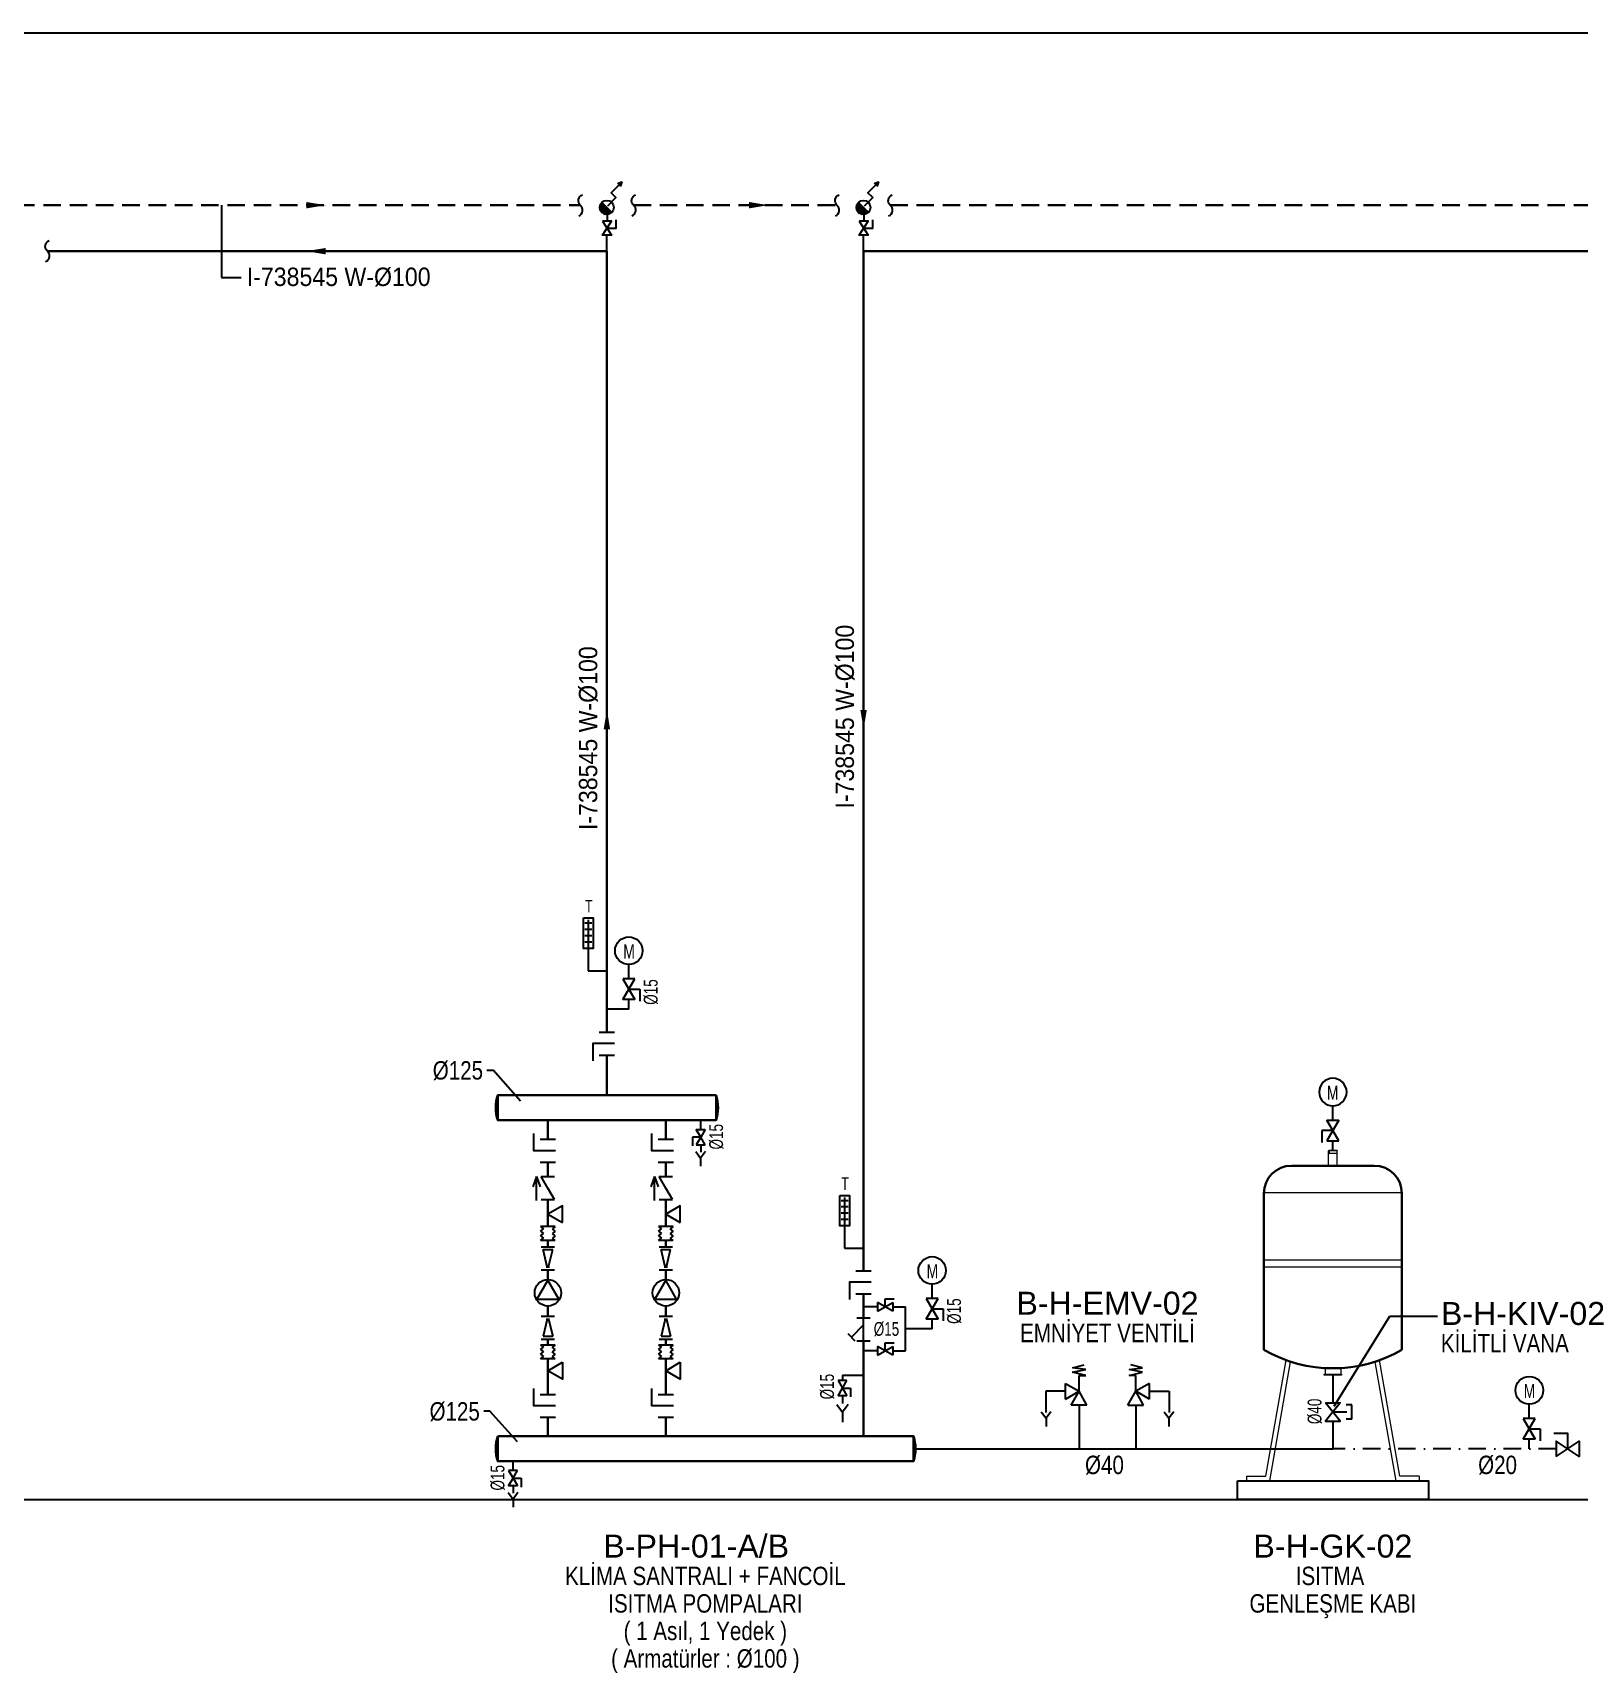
# Model space of a CAD drawing. Header units: centimetres. Extents: x 138114 to 163114, y -131897 to -111897.
# Drawn here: x 146707 to 148388, y -117685 to -115901 of the extents above; entities that cross this region are included whole.
import ezdxf
from ezdxf.enums import TextEntityAlignment as Align

# ---------------------------------------------------------------- set-up
doc = ezdxf.new("R2010")
doc.units = ezdxf.units.CM
doc.header["$LTSCALE"] = 1.5
for name, pattern in [('DASHDOT', [25.4, 12.7, -6.35, 0, -6.35]), ('DASHED', [19.05, 12.7, -6.35]), ('DASHED2', [9.525, 6.35, -3.175])]:
    doc.linetypes.add(name, pattern=pattern)
for name, color, linetype in [('ST-SU', 4, 'DASHDOT'), ('T-CIHAZ-NO', 62, 'Continuous'), ('T-ITEXT', 32, 'Continuous'), ('T-TEXT', 85, 'Continuous'), ('T-VANA', 135, 'Continuous'), ('T-VANA-TEXT', 63, 'Continuous')]:
    doc.layers.add(name, color=color, linetype=linetype)
doc.layers.add('T-CIHAZ', color=101, linetype='Continuous', lineweight=30)
doc.layers.add('T-ISITMA', color=1, linetype='Continuous', lineweight=30)
doc.styles.add('ARIAL', font='arial.ttf', dxfattribs={"width": 0.85})
doc.styles.add('ROMANS', font='arial.ttf', dxfattribs={"width": 0.7})
doc.styles.get("Standard").update_dxf_attribs({"font": 'arial.ttf'})

# ---------------------------------------------------------------- blocks, each defined once
blk = doc.blocks.new('GTNZSDFGSDF')
for p, q in [((7.2, 25), (-7.2, 25)), ((0, 0), (0, 25)), ((7.2, 0), (-7.2, 0)), ((0, 17.4), (13.3, 4.2)), ((17.1, 8), (9.4, 0.3))]:
    blk.add_line(p, q)
blk = doc.blocks.new('KELEBEK')
for p, q in [((6.7, 10), (-6.7, 10)), ((6.7, -10), (-6.7, -10))]:
    blk.add_line(p, q)
blk.add_lwpolyline([(-6.7, 0), (12.2, 0), (12.2, -15)])
blk = doc.blocks.new('trmmtr')
at = {"layer": 'T-VANA'}
for p, q in [((25.9, 69), (25.9, 0)), ((30.5, 65), (21, 65)), ((30.5, 56.5), (21, 56.5)), ((30.5, 48), (21, 48)), ((30.5, 39.5), (21, 39.5)), ((25.9, 0), (0, 0))]:
    blk.add_line(p, q, dxfattribs=at)
blk.add_lwpolyline([(32.5, 71.8), (19.2, 71.8), (19.2, 30.3), (32.5, 30.3)], close=True, dxfattribs=at)
at = {"layer": 'T-VANA', "style": 'ROMANS', "width": 0.7}
blk.add_text('T', height=17, dxfattribs=at).set_placement((20.1, 79.2))
blk = doc.blocks.new('VANA')
at = {"layer": 'T-VANA'}
for p, q in [((-12.5, 7.2), (-12.5, -7.2)), ((0, 0), (-12.5, 7.2)), ((-12.5, -7.2), (0, 0)), ((0, 13.2), (14.5, 13.2)), ((0, 0), (0, 13.2)), ((0, 0), (12.5, 7.2)), ((12.5, -7.2), (0, 0)), ((12.5, 7.2), (12.5, -7.2))]:
    blk.add_line(p, q, dxfattribs=at)
blk = doc.blocks.new('gfdbfcg vf')
for p, q in [((0, 33), (0, 48.6)), ((-6.5, 33), (0, 21.8)), ((6.5, 33), (-6.5, 33)), ((-6.5, 10.5), (0, 21.8)), ((0, 21.8), (6.5, 33)), ((0, 21.8), (6.5, 10.5)), ((0, 21.8), (11.9, 21.8)), ((11.9, 21.8), (11.9, 8.8)), ((6.5, 10.5), (-6.5, 10.5)), ((0, 0), (0, 10.5))]:
    blk.add_line(p, q)
blk.add_circle((0, 63.6), 15)
at = {"style": 'ROMANS', "text_generation_flag": 4, "width": 0.7}
blk.add_text('M', height=15.3, rotation=180, dxfattribs=at).set_placement((6.5, 55.1))
blk = doc.blocks.new('A$C5C5A6AF1')
at = {"linetype": 'Continuous'}
blk.add_lwpolyline([(0, 6.5), (-8.7, 6.5), (-8.7, -1.4)], dxfattribs=at)
blk.add_lwpolyline([(4.3, 0), (-4.3, 13), (4.3, 13), (-4.3, 0)], close=True, dxfattribs=at)
blk = doc.blocks.new('P')
for points in [[(0, 16.9), (35.4, 52.3), (56.6, 31.1), (102.5, 77), (83.7, 70.2)], [(102.5, 77), (95.7, 58.2)]]:
    blk.add_lwpolyline(points)
blk = doc.blocks.new('A$C52EE5F1D')
h = blk.add_hatch()
h.set_pattern_fill('ANSI31', color=256, scale=5, angle=-90, style=0)
h.set_pattern_definition([(315, (-8947.321, 100.9137), (0.44194174, 0.44194174), [])])
h.paths.add_polyline_path([(-5.6, 52.9, 0.668179), (-0.1, 39.8, 0.198912), (5.3, 42)])
for p, q in [((-5.6, 52.9), (5.3, 42)), ((0.2, 39.8), (0.2, 32.5)), ((0, 0), (0, 17.5))]:
    blk.add_line(p, q)
blk.add_circle((-0.1, 47.5), 7.67)
for name, p, xscale, yscale, zscale, rotation in [('P', (-3.2, 49.4), -0.25, 0.25, 0.25, 270), ('A$C5C5A6AF1', (0.2, 32.5), 1.151997189153917, 1.151997189153917, 1.151997189153917, 180)]:
    blk.add_blockref(name, p, dxfattribs=dict(xscale=xscale, yscale=yscale, zscale=zscale, rotation=rotation))
blk = doc.blocks.new('Kesme')
blk.add_lwpolyline([(-21.5, -0.2, 0.576786), (-4.8, -2.7, -0.54493), (11.3, -5.9)], format="xyb")
blk = doc.blocks.new('uymtryduf')
for p, q in [((-4.8, 9), (4.8, 9)), ((-4.8, 9), (-2.9, 7.5)), ((-4.8, 6), (-2.9, 7.5)), ((-4.8, 6), (-2.9, 4.5)), ((-4.8, 3), (-2.9, 4.5)), ((-4.8, 3), (-2.9, 1.5)), ((-4.8, 0), (4.8, 0)), ((-4.7, 0), (-2.9, 1.5)), ((4.8, 9), (2.9, 7.5)), ((4.8, 6), (2.9, 7.5)), ((4.8, 6), (2.9, 4.5)), ((4.8, 3), (2.9, 4.5)), ((4.8, 3), (2.9, 1.5)), ((4.8, 0), (2.9, 1.5))]:
    blk.add_line(p, q)
blk = doc.blocks.new('RSYJUHJHFGHGFBDSVFG')
for p, q in [((-12.4, 25.2, -1576683304.7), (-16.4, 13.8, -1576683304.7)), ((-12.4, 25.2, -1576683304.7), (-8.4, 13.8, -1576683304.7)), ((-12.4, -1, -1576683304.7), (-12.4, 25.2, -1576683304.7)), ((0, 12.5, -1576683304.7), (-7.2, 25, -1576683304.7)), ((-7.2, 25, -1576683304.7), (7.2, 25, -1576683304.7)), ((-7.2, 0, -1576683304.7), (7.2, 0, -1576683304.7)), ((7.2, 0, -1576683304.7), (0, 12.5, -1576683304.7))]:
    blk.add_line(p, q)
blk = doc.blocks.new('YTDBTF')
for p, q in [((-4.3, 52.9), (3.3, 54.7)), ((4.3, 51.7), (-4.3, 52.9)), ((-4.3, 49.9), (4.3, 51.7)), ((4.4, 47.7), (-4.3, 49.9)), ((0, 47.7), (4.4, 47.7)), ((0, 37.5), (0, 47.7)), ((-9, 37.5), (-21.7, 37.5)), ((-21.7, 37.5), (-21.7, 23.6)), ((-9, 42.6), (0, 37.5)), ((-9, 32.4), (-9, 42.6)), ((-9, 32.4), (0, 37.5)), ((-5.1, 28.5), (0, 37.5)), ((5.1, 28.5), (0, 37.5)), ((-24.7, 24.1), (-21.6, 19.9)), ((-18.5, 24.1), (-21.6, 19.9)), ((5.1, 28.5), (-5.1, 28.5)), ((0, 28.5), (0, 0)), ((-21.6, 19.9), (-21.6, 14.5))]:
    blk.add_line(p, q)
blk = doc.blocks.new('A$C538C06E0')
at = {"ltscale": 0.2}
for p, q in [((3.4, 31.1), (26.6, 31.1)), ((3.4, 31.1), (3.4, 21.4)), ((26.6, 31.1), (26.6, 21.4)), ((15, 0), (15, 22.6))]:
    blk.add_line(p, q, dxfattribs=at)
blk.add_lwpolyline([(30, -12), (30, 12), (0, -12), (0, 12)], close=True)
blk = doc.blocks.new('A$C622B0F86')
for p, q in [((0, 0.22), (0, 0.324)), ((-0.043, 0.22), (0, 0.145)), ((0.043, 0.22), (-0.043, 0.22)), ((-0.043, 0.07), (0, 0.145)), ((0, 0.145), (0.043, 0.22)), ((0, 0.145), (0.043, 0.07)), ((0, 0.145), (0.079, 0.145)), ((0.079, 0.145), (0.079, 0.059)), ((0.043, 0.07), (-0.043, 0.07)), ((0, 0), (0, 0.07))]:
    blk.add_line(p, q)
blk.add_circle((0, 0.424), 0.1)
at = {"style": 'ROMANS', "text_generation_flag": 4, "width": 0.7}
blk.add_text('M', height=0.102, rotation=180, dxfattribs=at).set_placement((0.043, 0.368))
blk = doc.blocks.new('A$C7E5C2832')
at = {"layer": 'T-VANA', "xscale": 1.5, "yscale": 1.5, "zscale": 1.5}
blk.add_blockref('A$C622B0F86', (0, 0), dxfattribs=at)
blk = doc.blocks.new('JHMNBDFYGNHNGFTDNF')
for p, q in [((45, 0), (-45, 0)), ((-75, -30), (-75, -200.3)), ((75, -30), (75, -200.3))]:
    blk.add_line(p, q)
at = {"color": 253, "lineweight": 18}
for p, q in [((0, 13.5), (-4.7, 13.5)), ((-4.7, 0), (-4.7, 13.5)), ((2.2, 13.5), (-4.7, 13.5)), ((-4.2, 13.5), (-4.7, 12.7)), ((-4.5, 16.5), (-4.6, 16.3)), ((2.2, 16.3), (-4.6, 16.3)), ((-4.6, 13.5), (-4.6, 16.3)), ((2.2, 16.5), (-4.5, 16.5)), ((-4.2, 16.5), (-4.2, 16.3)), ((-4.2, 16.3), (-4.2, 13.5)), ((2, 13.5), (-4.2, 13.5)), ((4.7, 13.5), (0, 13.5)), ((4.5, 16.5), (2.2, 16.5)), ((4.6, 16.3), (2.2, 16.3)), ((4.7, 13.5), (2.2, 13.5)), ((4.2, 16.5), (4.2, 16.3)), ((4.2, 16.3), (4.2, 13.5)), ((4.2, 13.5), (4.7, 12.7)), ((4.5, 16.5), (4.6, 16.3)), ((4.6, 13.5), (4.6, 16.3)), ((4.7, 0), (4.7, 13.5)), ((75, -29.3), (-75, -29.3)), ((75, -102.6), (-75, -102.6)), ((75, -110.1), (-75, -110.1)), ((-72.9, -337.5, -1481800701.8), (-50.7, -211.5, -1481800701.8)), ((-68.7, -342.5, -1481800701.8), (-46, -213.1, -1481800701.8)), ((68.7, -342.5, -1481800701.8), (46, -213.1, -1481800701.8)), ((72.9, -337.5, -1481800701.8), (50.7, -211.5, -1481800701.8)), ((-8.5, -220.3), (-8.5, -226.6)), ((8.5, -220.3), (8.5, -226.6)), ((-93.8, -337.5, -1481800701.8), (-93.8, -342.5, -1481800701.8)), ((-93.8, -337.5, -1481800701.8), (-72.9, -337.5, -1481800701.8)), ((93.8, -337.5, -1481800701.8), (72.9, -337.5, -1481800701.8)), ((93.8, -337.5, -1481800701.8), (93.8, -342.5, -1481800701.8)), ((-93.8, -342.5, -1481800701.8), (-68.7, -342.5, -1481800701.8)), ((93.8, -342.5, -1481800701.8), (68.7, -342.5, -1481800701.8))]:
    blk.add_line(p, q, dxfattribs=at)
blk.add_lwpolyline([(-9.4, -226.6), (9.4, -226.6), (9.4, -227.6), (-9.4, -227.6)], close=True, dxfattribs=at)
for centre, radius, start, end in [((-45, -30), 30, 90, 180), ((45, -30), 30, 0, 90), ((0, -69.6), 150.6, 240.1393, 299.8607)]:
    blk.add_arc(centre, radius, start, end)
blk = doc.blocks.new('Z1')
at = {"linetype": 'Continuous'}
blk.add_lwpolyline([(-13.63, 0), (-13.63, 6.7), (-19.72, 6.7)], dxfattribs=at)
blk.add_lwpolyline([(-18.63, -3.33), (-8.63, 3.33), (-8.63, -3.33), (-18.63, 3.33)], close=True, dxfattribs=at)

msp = doc.modelspace()

# ---------------------------------------------------------------- linework, layer by layer
for p, q in [((144236.5, -115901.3, 0), (150120.9, -115901.3, 0)), ((144236.5, -117496, 0), (150120.9, -117496, 0))]:
    msp.add_line(p, q)
at = {"elevation": 0}
msp.add_lwpolyline([(148016.4, -117475.4), (148224, -117475.4), (148224, -117496), (148016.4, -117496)], close=True, dxfattribs=at)
at = {"layer": 'ST-SU'}
msp.add_line((148362.9, -117440.7, 0), (148120.2, -117440.7, 0), dxfattribs=at)
at = {"layer": 'T-CIHAZ'}
for points, elevation in [([(147449.8, -117056.3), (147212.4, -117056.3), (147212.4, -117083.5), (147449.8, -117083.5)], 0), ([(147212.4, -117427.1), (147664.5, -117427.1), (147664.5, -117454.3), (147212.4, -117454.3)], -1137597456.1)]:
    msp.add_lwpolyline(points, close=True, dxfattribs=dict(at, elevation=elevation))
for centre, start, end in [((147255.1, -117069.9, 1171205430.1), 162.2979, 197.7021), ((147407.1, -117069.9, 0), 342.2979, 17.7021), ((147255.1, -117440.7, 1171205430.1), 162.2979, 197.7021), ((147255.1, -117440.7, 1171205430.1), 162.2979, 197.7021), ((147621.7, -117440.7, -74194434.7), 342.2979, 17.7021), ((147621.7, -117440.7, -74194434.7), 342.2979, 17.7021)]:
    msp.add_arc(centre, 44.8, start, end, dxfattribs=at)
at = {"layer": 'T-ISITMA', "linetype": 'DASHED'}
for p, q in [((145318.4, -116088.7), (147302.2, -116088.7)), ((147639, -116088.7), (149275.5, -116088.7))]:
    msp.add_line(p, q, dxfattribs=at)
at = {"layer": 'T-ISITMA', "linetype": 'DASHED2', "ltscale": 2}
msp.add_line((147360, -116088.7), (147581.2, -116088.7), dxfattribs=at)
at = {"layer": 'T-ISITMA'}
for p, q in [((147331.1, -116138.7), (146723.3, -116138.7)), ((147331.1, -116987.6), (147331.1, -116138.7)), ((147610.1, -116138.7), (149304.3, -116138.7)), ((147610.1, -117247.1), (147610.1, -116138.7)), ((147331.1, -117056.3), (147331.1, -117012.6)), ((147266.9, -117083.5), (147266.9, -117104.1)), ((147395.2, -117083.5), (147395.2, -117104.1)), ((147267, -117144.8), (147267, -117129.1)), ((147395.2, -117144.8), (147395.2, -117129.1)), ((147267, -117199.2), (147267, -117169.8)), ((147395.2, -117199.2), (147395.2, -117169.8)), ((147267, -117221), (147267, -117214.1)), ((147395.2, -117221), (147395.2, -117214.1)), ((147267, -117256.7), (147267, -117246)), ((147395.2, -117256.7), (147395.2, -117246)), ((147267, -117296.6), (147267, -117285.4)), ((147395.2, -117296.6), (147395.2, -117285.4)), ((147610.1, -117272.1), (147610.1, -117298.5)), ((147267, -117321.6), (147267, -117328)), ((147395.2, -117321.6), (147395.2, -117328)), ((147610.1, -117427.1), (147610.1, -117323.5)), ((147266.9, -117342.9), (147266.9, -117381.5)), ((147395.2, -117342.9), (147395.2, -117381.5)), ((147266.9, -117406.5), (147266.9, -117427.1)), ((147395.2, -117406.5), (147395.2, -117427.1))]:
    msp.add_line(p, q, dxfattribs=at)
at = {"layer": 'T-ISITMA', "color": 7, "lineweight": -3, "ltscale": 100}
for p, q in [((148120.2, -117360.6), (148120.2, -117390.6)), ((148120.2, -117410.6), (148120.2, -117440.7)), ((147666.6, -117440.7), (148120.2, -117440.7))]:
    msp.add_line(p, q, dxfattribs=at)
at = {"layer": 'T-ITEXT'}
for p, q in [((146912.3, -116088.7, 0), (146912.3, -116167.5, 0)), ((146912.3, -116167.5, 0), (146933.7, -116167.5, 0))]:
    msp.add_line(p, q, dxfattribs=at)
at = {"layer": 'T-TEXT'}
for p, q in [((148121.7, -117394.4, 397683550.5), (148182.2, -117296.5, -57161034.6)), ((148182.2, -117296.5, -57161034.6), (148233.8, -117296.5, -57161034.6))]:
    msp.add_line(p, q, dxfattribs=at)
at = {"layer": 'T-TEXT', "linetype": 'Continuous'}
for points in [[(147004.4, -116085.3, 0), (147004.4, -116092.2, 0), (147025.3, -116088.7, 0)], [(147485.6, -116085.3, 0), (147485.6, -116092.2, 0), (147506.5, -116088.7, 0)], [(147025.3, -116135.3, 0), (147025.3, -116142.2, 0), (147004.4, -116138.7, 0)], [(147334.6, -116658.4, 2608534653.2), (147327.6, -116658.4, 2608534653.2), (147331.1, -116637.5, 2608534653.2)], [(147606.6, -116637.5, 2608534653.2), (147613.6, -116637.5, 2608534653.2), (147610.1, -116658.4, 2608534653.2)]]:
    msp.add_solid(points, dxfattribs=at)
at = {"layer": 'T-VANA'}
for p, q in [((147354.9, -116962.8, -2676372786.3), (147331.6, -116962.8, -2676372786.3)), ((147433.1, -117093.4, -148346761), (147433.1, -117083.5, -148346761)), ((147433.1, -117110.1, -148346761), (147433.1, -117118.3, -148346761)), ((147427.7, -117117.5, -148346761), (147433, -117124.6, -148346761)), ((147438.2, -117117.5, -148346761), (147433, -117124.6, -148346761)), ((147433, -117124.6, -148346761), (147433, -117133.5, -148346761)), ((147259.7, -117221, -148346761), (147274.2, -117221, -148346761)), ((147266.3, -117242.8, -148346761), (147261.7, -117224.2, -148346761)), ((147261.7, -117224.2, -148346761), (147272.2, -117224.2, -148346761)), ((147267.6, -117242.8, -148346761), (147272.2, -117224.2, -148346761)), ((147388, -117221, -148346761), (147402.4, -117221, -148346761)), ((147394.5, -117242.8, -148346761), (147389.9, -117224.2, -148346761)), ((147389.9, -117224.2, -148346761), (147400.4, -117224.2, -148346761)), ((147395.9, -117242.8, -148346761), (147400.4, -117224.2, -148346761)), ((147259.7, -117246, -148346761), (147274.2, -117246, -148346761)), ((147265.2, -117242.8, -148346761), (147268.7, -117242.8, -148346761)), ((147388, -117246, -148346761), (147402.4, -117246, -148346761)), ((147393.4, -117242.8, -148346761), (147397, -117242.8, -148346761)), ((147625.4, -117286.4, 0), (147610.1, -117286.4, 0)), ((147642.1, -117286.4, 0), (147655.5, -117286.4, 0)), ((147655.5, -117334.3, 0), (147655.5, -117286.4, 0)), ((147259.7, -117296.6, -148346761), (147274.2, -117296.6, -148346761)), ((147266.3, -117299.8, -148346761), (147261.7, -117318.4, -148346761)), ((147265.2, -117299.8, -148346761), (147268.7, -117299.8, -148346761)), ((147267.6, -117299.8, -148346761), (147272.2, -117318.4, -148346761)), ((147388, -117296.6, -148346761), (147402.4, -117296.6, -148346761)), ((147394.5, -117299.8, -148346761), (147389.9, -117318.4, -148346761)), ((147393.4, -117299.8, -148346761), (147397, -117299.8, -148346761)), ((147395.9, -117299.8, -148346761), (147400.4, -117318.4, -148346761)), ((147259.7, -117321.6, -148346761), (147274.2, -117321.6, -148346761)), ((147261.7, -117318.4, -148346761), (147272.2, -117318.4, -148346761)), ((147388, -117321.6, -148346761), (147402.4, -117321.6, -148346761)), ((147389.9, -117318.4, -148346761), (147400.4, -117318.4, -148346761)), ((147684.6, -117310.4, 0), (147655.5, -117310.4, 0)), ((147625.4, -117334.3, 0), (147610.1, -117334.3, 0)), ((147642.1, -117334.3, 0), (147655.5, -117334.3, 0)), ((147587.1, -117360.6, -1252462568.1), (147587.1, -117366.4, -1252462568.1)), ((147587.1, -117360.6, -1252462568.1), (147610.1, -117360.6, -1252462568.1)), ((147581, -117392.5, -1252462568.1), (147587.2, -117400.9, -1252462568.1)), ((147587.1, -117383.1, -1252462568.1), (147587.1, -117391.3, -1252462568.1)), ((147593.5, -117392.5, -1252462568.1), (147587.2, -117400.9, -1252462568.1)), ((147587.2, -117400.9, -1252462568.1), (147587.2, -117411.6, -1252462568.1)), ((147587.2, -117400.9, -1252462568.1), (147587.2, -117411.6, -1252462568.1)), ((147229.1, -117464.2, 1137723781), (147229.1, -117454.3, 1137723781)), ((147229.1, -117480.9, 1137723781), (147229.1, -117489.1, 1137723781)), ((147223.8, -117488.3, 1137723781), (147229.1, -117495.4, 1137723781)), ((147234.3, -117488.3, 1137723781), (147229.1, -117495.4, 1137723781)), ((147229.1, -117495.4, 1137723781), (147229.1, -117504.3, 1137723781))]:
    msp.add_line(p, q, dxfattribs=at)
for points in [[(147282.7, -117194.6), (147282.7, -117176.4), (147267, -117185.5)], [(147410.9, -117194.6), (147410.9, -117176.4), (147395.2, -117185.5)], [(147282.7, -117346.7), (147282.7, -117364.9), (147266.9, -117355.8)], [(147410.9, -117346.7), (147410.9, -117364.9), (147395.2, -117355.8)]]:
    msp.add_lwpolyline(points, close=True, dxfattribs=at)
at = {"layer": 'T-VANA', "elevation": 0}
for points in [[(147266.8, -117257.5), (147255, -117278), (147278.7, -117278)], [(147395.1, -117257.5), (147383.2, -117278), (147406.9, -117278)]]:
    msp.add_lwpolyline(points, close=True, dxfattribs=at)
at = {"layer": 'T-VANA'}
for centre in [(147267, -117271.1, -148346761), (147395.2, -117271.1, -148346761)]:
    msp.add_circle(centre, 14.4, dxfattribs=at)
at = {"layer": 'T-VANA-TEXT'}
for p, q in [((147200.7, -117029.1, 765727555.4), (147207.5, -117029.1, 765727555.4)), ((147237.3, -117062.7, 765727555.4), (147207.5, -117029.1, 765727555.4)), ((147204, -117399.7, 914074316.5), (147197.2, -117399.7, 914074316.5)), ((147233.8, -117433.3, 914074316.5), (147204, -117399.7, 914074316.5))]:
    msp.add_line(p, q, dxfattribs=at)

# ---------------------------------------------------------------- block references
at = {"layer": 'T-CIHAZ'}
msp.add_blockref('JHMNBDFYGNHNGFTDNF', (148120.2, -117133, 1481800701.8), dxfattribs=at)
at = {"layer": 'T-TEXT', "xscale": 0.7, "yscale": 0.7, "zscale": 0.7, "rotation": 90.00000000000001}
for p in [(147300.3, -116085.4, 2818742104.3), (147358.1, -116085.4, 1195744936), (147579.3, -116085.4, 2818742104.3), (147637.1, -116085.4, 1195744936)]:
    msp.add_blockref('Kesme', p, dxfattribs=at)
at = {"layer": 'T-TEXT', "linetype": 'Continuous', "xscale": 0.7, "yscale": 0.7, "zscale": 0.7, "rotation": 90.00000000000001}
msp.add_blockref('Kesme', (146720.8, -116134.9, 2871084549.8), dxfattribs=at)
at = {"layer": 'T-VANA'}
for name, p, xscale, yscale, zscale in [('A$C52EE5F1D', (147331.1, -116138.7, 0), 0.9999983333400452, 0.9999983333400452, 0.9999983333400452), ('A$C52EE5F1D', (147610.1, -116138.7, 0), 0.9999983333400452, 0.9999983333400452, 0.9999983333400452), ('trmmtr', (147331.6, -116921, -2676372786.3), -0.8000000000029104, 0.8000000000029104, 0.8000000000029104), ('gfdbfcg vf', (147354.9, -116962.8, -2676372786.3), 0.9996826404316091, 0.9996826404316091, 0.9996826404316091), ('KELEBEK', (147331.1, -117000.1, -2676372786.3), -1.25, 1.25, 1.25), ('A$C7E5C2832', (148120.2, -117116.5, 1481800701.8), -100, 100, 100), ('trmmtr', (147610.1, -117222.6, -275589628.5), -0.8000000000029104, 0.8000000000029104, 0.8000000000029104), ('uymtryduf', (147267, -117214.1, -148346761), -1.666666666666667, 1.666666666666667, 1.666666666666667), ('uymtryduf', (147395.2, -117214.1, -148346761), -1.666666666666667, 1.666666666666667, 1.666666666666667), ('gfdbfcg vf', (147684.6, -117310.4, 0), 0.9996826404316091, 0.9996826404316091, 0.9996826404316091), ('KELEBEK', (147610.1, -117259.6, -275589628.5), -1.25, 1.25, 1.25), ('VANA', (147633.7, -117286.4, 0), 0.666666666669092, 0.666666666669092, 0.666666666669092), ('uymtryduf', (147266.9, -117342.9, -148346761), -1.666666666666667, 1.666666666666667, 1.666666666666667), ('uymtryduf', (147395.2, -117342.9, -148346761), -1.666666666666667, 1.666666666666667, 1.666666666666667), ('VANA', (147633.7, -117334.3, 0), 0.666666666669092, 0.666666666669092, 0.666666666669092), ('YTDBTF', (147844.4, -117440.7, 1138583901.4), 1.666666666666667, 1.666666666666667, 1.666666666666667), ('YTDBTF', (147906, -117440.7, 1138583901.4), -1.666666666666667, 1.666666666666667, 1.666666666666667), ('gfdbfcg vf', (148333.7, -117440.7, 0), 0.9996826404316091, 0.9996826404316091, 0.9996826404316091), ('Z1', (148409.5, -117440.7, -1205926174.1), 2.499270240045439, 2.499270240045439, 2.499270240045439)]:
    msp.add_blockref(name, p, dxfattribs=dict(at, xscale=xscale, yscale=yscale, zscale=zscale))
for name, p, xscale, yscale, zscale, rotation in [('KELEBEK', (147267, -117116.6, -148346761), 1.25, 1.25, 1.25, 180), ('KELEBEK', (147395.2, -117116.6, -148346761), 1.25, 1.25, 1.25, 180), ('VANA', (147433.1, -117101.8, -148346761), -0.666666666669092, 0.666666666669092, 0.666666666669092, 90), ('KELEBEK', (147266.9, -117394, -148346761), 1.25, 1.25, 1.25, 180), ('KELEBEK', (147395.2, -117394, -148346761), 1.25, 1.25, 1.25, 180), ('VANA', (147587.1, -117374.7, -1252462568.1), 0.666666666669092, 0.666666666669092, 0.666666666669092, 270), ('A$C538C06E0', (148120.2, -117410.6, 740900350.9), -0.6666677393368445, 0.6666677393368445, 0.6666677393368445, 270), ('VANA', (147229.1, -117472.6, 1137723781), 0.666666666669092, 0.666666666669092, 0.666666666669092, 270)]:
    msp.add_blockref(name, p, dxfattribs=dict(at, xscale=xscale, yscale=yscale, zscale=zscale, rotation=rotation))
for p in [(147267, -117169.8, 1171205430.1), (147395.2, -117169.8, 1171205430.1)]:
    msp.add_blockref('RSYJUHJHFGHGFBDSVFG', p, dxfattribs=at)
at = {"layer": 'T-VANA', "xscale": -1}
msp.add_blockref('GTNZSDFGSDF', (147610.1, -117323.5, 0), dxfattribs=at)

# ---------------------------------------------------------------- texts
at = {"layer": 'T-CIHAZ-NO'}
for s, p in [('B-H-EMV-02', (147875.2, -117282.4, 1138583901.4)), ('B-PH-01-A/B', (147428.2, -117546.5, 1171205430.1)), ('B-H-GK-02', (148120.2, -117546.5, 0))]:
    msp.add_text(s, height=25, dxfattribs=at).set_placement(p, align=Align.MIDDLE_CENTER)
msp.add_text('B-H-KIV-02', height=25, dxfattribs=at).set_placement((148237.6, -117306.1, -57161034.6))
at = {"layer": 'T-ITEXT', "style": 'ARIAL', "width": 0.9}
msp.add_text('I-738545 W-%%C100', height=20, dxfattribs=at).set_placement((146939.6, -116176.6, 8329819853.7))
for p in [(147599.6, -116744.7, 5880423860.7), (147320.6, -116768.1, 5880423860.7)]:
    msp.add_text('I-738545 W-%%C100', height=20, rotation=90, dxfattribs=at).set_placement(p)
at = {"layer": 'T-TEXT', "style": 'ARIAL', "width": 0.8}
for s, p in [('EMNİYET VENTİLİ', (147875.2, -117314.8, 1138583901.4)), ('KLİMA SANTRALI + FANCOİL', (147438.1, -117578.9, 1171205430.1)), ('ISITMA ', (148120.2, -117578.9, 0)), ('ISITMA POMPALARI', (147438.1, -117608.8, 1171205430.1)), ('GENLEŞME KABI', (148120.2, -117608.8, 0)), ('( 1 Asıl, 1 Yedek )', (147438.1, -117638.7, 1171205430.1)), ('( Armatürler : %%C100 )', (147438.1, -117668.6, 1171205430.1))]:
    msp.add_text(s, height=20, dxfattribs=at).set_placement(p, align=Align.MIDDLE_CENTER)
msp.add_text('KİLİTLİ VANA', height=20, dxfattribs=at).set_placement((148237.6, -117336, -57161034.6))
at = {"layer": 'T-VANA-TEXT', "style": 'ARIAL'}
for s, height, rotation, width, p in [('%%C15', 15, 90, 0.7, (147386.2, -116958, -1423910218.2)), ('%%C125', 20, 0.0001, 0.8, (147141.8, -117039.3, 914074316.5)), ('%%C15', 15, 90, 0.7, (147457.3, -117115.3, 1104115807.1)), ('%%C15', 15, 90, 0.7, (147715.9, -117304.9, 1252462568.1)), ('%%C15', 15, 90, 0.7, (147577.9, -117387, 0)), ('%%C125', 20, 0.0001, 0.8, (147138.3, -117410, -149328705)), ('%%C40', 15, 90, 0.7, (148107.8, -117413.9, 46536394.1)), ('%%C15', 15, 90, 0.7, (147219.7, -117486.1, 2390186349.1))]:
    msp.add_text(s, height=height, rotation=rotation, dxfattribs=dict(at, width=width)).set_placement(p)
for s, height, width, p in [('%%C15', 15, 0.7, (147621.1, -117317.9, 0)), ('%%C40', 20, 0.8, (147850.8, -117468.2, 397683550.5)), ('%%C20', 20, 0.8, (148278.1, -117468.2, 397683550.5))]:
    msp.add_text(s, height=height, dxfattribs=dict(at, width=width)).set_placement(p)

doc.saveas('drawing.dxf')
